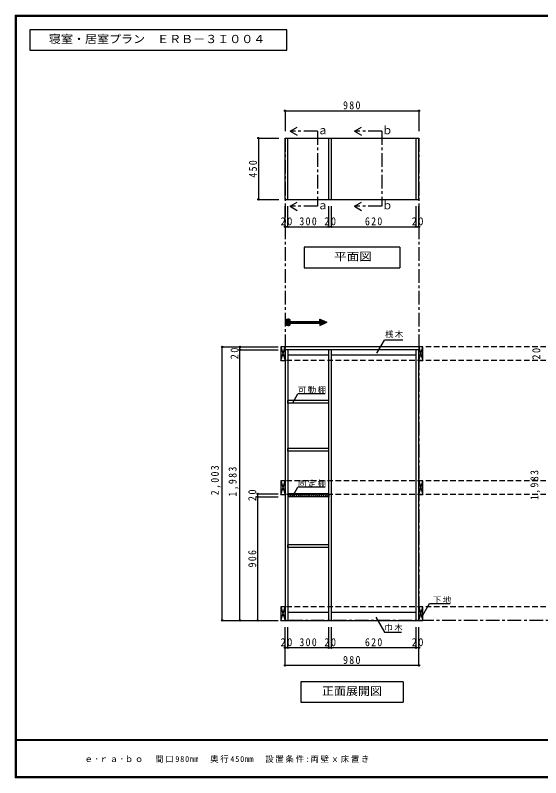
# Model space of a CAD drawing. Units: millimetres at full size, sheet at 1:20. Extents: x -3922 to 3878, y -2932 to 2722.
# Drawn here: x -3922 to -74, y -2864 to 2722 of the extents above; entities that cross this region are included whole.
import ezdxf
from ezdxf.enums import TextEntityAlignment as Align

# ---------------------------------------------------------------- set-up
doc = ezdxf.new("R2010")
doc.units = ezdxf.units.MM
doc.header["$LTSCALE"] = 20
doc.header["$PDMODE"] = 32
doc.header["$PDSIZE"] = 10
doc.linetypes.add('CHAIN1', pattern=[8, 5, -1, 1, -1])
doc.linetypes.add('DASHED2', pattern=[3, 2, -1])
for name, color, linetype in [('0-2_本体', 2, 'Continuous'), ('0-3_固定棚', 3, 'Continuous'), ('0-4_可動棚', 3, 'Continuous'), ('0-7_桟木・巾木', 2, 'Continuous'), ('0-8_引き出し', 3, 'Continuous'), ('0-A_文字', 7, 'Continuous'), ('0-B_寸法', 7, 'Continuous'), ('0-C_ハッチ', 4, 'Continuous'), ('F-1_枠', 6, 'Continuous'), ('F-A_文字', 7, 'Continuous')]:
    doc.layers.add(name, color=color, linetype=linetype)
doc.styles.add('ＭＳ ゴシック', font='')
doc.styles.get('ＭＳ ゴシック').set_extended_font_data('MS Gothic')

msp = doc.modelspace()

# ---------------------------------------------------------------- linework, layer by layer
at = {"layer": '0-2_本体'}
for p, q in [((-1946.53, 1822.73), (-1926.53, 1822.73)), ((-1946.53, 1372.73), (-1946.53, 1822.73)), ((-1926.53, 1372.73), (-1926.53, 1822.73)), ((-1606.53, 1372.73), (-1606.53, 1822.73)), ((-966.53, 1372.73), (-966.53, 1822.73)), ((-1946.53, 1372.73), (-1926.53, 1372.73)), ((-1626.53, 1372.73), (-1606.53, 1372.73)), ((-986.53, 1372.73), (-966.53, 1372.73))]:
    msp.add_line(p, q, dxfattribs=at)
at = {"layer": '0-2_本体', "color": 3}
for p, q in [((-1946.53, 1372.73), (-966.53, 1372.73)), ((-1946.53, 271.73), (-1946.53, 291.73)), ((-966.53, 291.73), (-1946.53, 291.73)), ((-966.53, 291.73), (-966.53, 271.73)), ((-1946.53, 271.73), (-1946.53, -1711.27)), ((-966.53, 271.73), (-1946.53, 271.73)), ((-1926.53, 271.73), (-1926.53, -1711.27)), ((-1626.53, -1711.27), (-1626.53, 271.73)), ((-1606.53, -1711.27), (-1606.53, 271.73)), ((-986.53, -1711.27), (-986.53, 271.73)), ((-966.53, -1711.27), (-966.53, 271.73)), ((-1946.53, -1711.27), (-966.53, -1711.27))]:
    msp.add_line(p, q, dxfattribs=at)
at = {"layer": '0-2_本体'}
for points in [[(-1626.53, 1372.73), (-1626.53, 1822.73), (-1606.53, 1822.73)], [(-986.53, 1372.73), (-986.53, 1822.73), (-966.53, 1822.73)]]:
    msp.add_lwpolyline(points, dxfattribs=at)
at = {"layer": '0-3_固定棚'}
for p, q in [((-1926.53, 1822.73), (-1626.53, 1822.73)), ((-1606.53, 1822.73), (-986.53, 1822.73)), ((-1926.53, -785.27), (-1926.53, -805.27)), ((-1626.53, -785.27), (-1926.53, -785.27)), ((-1626.53, -805.27), (-1926.53, -805.27)), ((-1626.53, -785.27), (-1626.53, -805.27))]:
    msp.add_line(p, q, dxfattribs=at)
at = {"layer": '0-4_可動棚'}
for p, q in [((-1627.53, -100.77), (-1925.53, -100.77)), ((-1925.53, -120.77), (-1925.53, -100.77)), ((-1627.53, -100.77), (-1627.53, -120.77)), ((-1627.53, -120.77), (-1925.53, -120.77)), ((-1627.53, -452.77), (-1925.53, -452.77)), ((-1925.53, -472.77), (-1925.53, -452.77)), ((-1627.53, -472.77), (-1925.53, -472.77)), ((-1627.53, -452.77), (-1627.53, -472.77)), ((-1627.53, -1156.77), (-1925.53, -1156.77)), ((-1925.53, -1176.77), (-1925.53, -1156.77)), ((-1627.53, -1156.77), (-1627.53, -1176.77)), ((-1627.53, -1176.77), (-1925.53, -1176.77))]:
    msp.add_line(p, q, dxfattribs=at)
at = {"layer": '0-7_桟木・巾木', "color": 7}
for p, q in [((-1626.53, 231.73), (-1926.53, 231.73)), ((-986.53, 231.73), (-1606.53, 231.73)), ((-1926.53, -1651.27), (-1626.53, -1651.27)), ((-1606.53, -1651.27), (-986.53, -1651.27))]:
    msp.add_line(p, q, dxfattribs=at)
at = {"layer": '0-8_引き出し', "color": 7}
for p, q in [((-1976.53, 291.73), (-1946.53, 191.73)), ((-1976.53, 191.73), (-1946.53, 291.73)), ((-966.53, 291.73), (-936.53, 191.73)), ((-966.53, 191.73), (-936.53, 291.73)), ((-1976.53, -688.27), (-1946.53, -788.27)), ((-1976.53, -788.27), (-1946.53, -688.27)), ((-966.53, -688.27), (-936.53, -788.27)), ((-966.53, -788.27), (-936.53, -688.27)), ((-1976.53, -1611.27), (-1946.53, -1711.27)), ((-1976.53, -1711.27), (-1946.53, -1611.27)), ((-966.53, -1611.27), (-936.53, -1711.27)), ((-966.53, -1711.27), (-936.53, -1611.27))]:
    msp.add_line(p, q, dxfattribs=at)
at = {"layer": '0-8_引き出し'}
for points in [[(-1946.53, 191.73), (-1946.53, 291.73), (-1976.53, 291.73), (-1976.53, 191.73)], [(-936.53, 191.73), (-936.53, 291.73), (-966.53, 291.73), (-966.53, 191.73)], [(-1946.53, -788.27), (-1946.53, -688.27), (-1976.53, -688.27), (-1976.53, -788.27)], [(-936.53, -788.27), (-936.53, -688.27), (-966.53, -688.27), (-966.53, -788.27)], [(-1946.53, -1711.27), (-1946.53, -1611.27), (-1976.53, -1611.27), (-1976.53, -1711.27)], [(-936.53, -1711.27), (-936.53, -1611.27), (-966.53, -1611.27), (-966.53, -1711.27)]]:
    msp.add_lwpolyline(points, close=True, dxfattribs=at)
at = {"layer": '0-A_文字'}
for p, q in [((-3815.36, 2615.63), (-3815.36, 2465.63)), ((-1933.23, 2615.63), (-3815.36, 2615.63)), ((-1933.23, 2465.63), (-1933.23, 2615.63)), ((-3815.36, 2465.63), (-1933.23, 2465.63)), ((-1909.83, 1872.73), (-1857.87, 1902.73)), ((-1437.87, 1872.73), (-1385.9, 1902.73)), ((-1909.83, 1872.73), (-1857.87, 1842.73)), ((-1437.87, 1872.73), (-1385.9, 1842.73)), ((-1909.83, 1322.73), (-1857.87, 1352.73)), ((-1437.87, 1322.73), (-1385.9, 1352.73)), ((-1909.83, 1322.73), (-1857.87, 1292.73)), ((-1437.87, 1322.73), (-1385.9, 1292.73)), ((-1105.93, 1022.73), (-1806.93, 1022.73)), ((-1105.93, 1022.73), (-1105.93, 872.73)), ((-1946.53, 472.25), (-1922.57, 496.2)), ((-1946.39, 475.22), (-1925.54, 496.06)), ((-1946.34, 469.61), (-1919.93, 496.02)), ((-1945.91, 467.21), (-1917.53, 495.58)), ((-1945.73, 478.71), (-1929.03, 495.4)), ((-1945.28, 465.01), (-1915.34, 494.96)), ((-1944.48, 462.98), (-1913.3, 494.16)), ((-1943.97, 483.29), (-1933.62, 493.65)), ((-1943.54, 461.09), (-1911.42, 493.22)), ((-1942.46, 459.34), (-1911.12, 490.69)), ((-1941.26, 457.72), (-1911.12, 487.86)), ((-1939.93, 456.22), (-1911.12, 485.03)), ((-1938.48, 454.84), (-1911.12, 482.21)), ((-1936.91, 453.58), (-1911.12, 479.38)), ((-1935.22, 452.44), (-1909.17, 478.49)), ((-1933.4, 451.44), (-1906.34, 478.49)), ((-1931.43, 450.57), (-1903.51, 478.49)), ((-1929.31, 449.87), (-1900.68, 478.49)), ((-1927.01, 449.34), (-1911.12, 465.23)), ((-1924.48, 449.04), (-1911.12, 462.41)), ((-1921.67, 449.02), (-1911.12, 459.58)), ((-1918.45, 449.41), (-1911.12, 456.75)), ((-1914.5, 450.54), (-1911.12, 453.92)), ((-1911.12, 466.7), (-1911.12, 452.15)), ((-1911.12, 466.7), (-1690.63, 466.7)), ((-1909.65, 466.7), (-1897.86, 478.49)), ((-1906.82, 466.7), (-1895.03, 478.49)), ((-1903.99, 466.7), (-1892.2, 478.49)), ((-1901.17, 466.7), (-1889.37, 478.49)), ((-1898.34, 466.7), (-1886.54, 478.49)), ((-1895.51, 466.7), (-1883.71, 478.49)), ((-1892.68, 466.7), (-1880.89, 478.49)), ((-1889.85, 466.7), (-1878.06, 478.49)), ((-1887.02, 466.7), (-1875.23, 478.49)), ((-1884.19, 466.7), (-1872.4, 478.49)), ((-1881.37, 466.7), (-1869.57, 478.49)), ((-1878.54, 466.7), (-1866.74, 478.49)), ((-1875.71, 466.7), (-1863.92, 478.49)), ((-1872.88, 466.7), (-1861.09, 478.49)), ((-1870.05, 466.7), (-1858.26, 478.49)), ((-1867.22, 466.7), (-1855.43, 478.49)), ((-1864.4, 466.7), (-1852.6, 478.49)), ((-1861.57, 466.7), (-1849.77, 478.49)), ((-1858.74, 466.7), (-1846.94, 478.49)), ((-1855.91, 466.7), (-1844.12, 478.49)), ((-1853.08, 466.7), (-1841.29, 478.49)), ((-1850.25, 466.7), (-1838.46, 478.49)), ((-1847.42, 466.7), (-1835.63, 478.49)), ((-1844.6, 466.7), (-1832.8, 478.49)), ((-1841.77, 466.7), (-1829.97, 478.49)), ((-1838.94, 466.7), (-1827.15, 478.49)), ((-1836.11, 466.7), (-1824.32, 478.49)), ((-1833.28, 466.7), (-1821.49, 478.49)), ((-1830.45, 466.7), (-1818.66, 478.49)), ((-1827.63, 466.7), (-1815.83, 478.49)), ((-1824.8, 466.7), (-1813, 478.49)), ((-1821.97, 466.7), (-1810.18, 478.49)), ((-1819.14, 466.7), (-1807.35, 478.49)), ((-1816.31, 466.7), (-1804.52, 478.49)), ((-1813.48, 466.7), (-1801.69, 478.49)), ((-1810.66, 466.7), (-1798.86, 478.49)), ((-1807.83, 466.7), (-1796.03, 478.49)), ((-1805, 466.7), (-1793.2, 478.49)), ((-1802.17, 466.7), (-1790.38, 478.49)), ((-1799.34, 466.7), (-1787.55, 478.49)), ((-1796.51, 466.7), (-1784.72, 478.49)), ((-1793.68, 466.7), (-1781.89, 478.49)), ((-1790.86, 466.7), (-1779.06, 478.49)), ((-1788.03, 466.7), (-1776.23, 478.49)), ((-1785.2, 466.7), (-1773.41, 478.49)), ((-1782.37, 466.7), (-1770.58, 478.49)), ((-1779.54, 466.7), (-1767.75, 478.49)), ((-1776.71, 466.7), (-1764.92, 478.49)), ((-1773.89, 466.7), (-1762.09, 478.49)), ((-1771.06, 466.7), (-1759.26, 478.49)), ((-1768.23, 466.7), (-1756.44, 478.49)), ((-1765.4, 466.7), (-1753.61, 478.49)), ((-1762.57, 466.7), (-1750.78, 478.49)), ((-1759.74, 466.7), (-1747.95, 478.49)), ((-1756.92, 466.7), (-1745.12, 478.49)), ((-1754.09, 466.7), (-1742.29, 478.49)), ((-1751.26, 466.7), (-1739.46, 478.49)), ((-1748.43, 466.7), (-1736.64, 478.49)), ((-1745.6, 466.7), (-1733.81, 478.49)), ((-1742.77, 466.7), (-1730.98, 478.49)), ((-1739.94, 466.7), (-1728.15, 478.49)), ((-1737.12, 466.7), (-1725.32, 478.49)), ((-1734.29, 466.7), (-1722.49, 478.49)), ((-1731.46, 466.7), (-1719.67, 478.49)), ((-1728.63, 466.7), (-1716.84, 478.49)), ((-1725.8, 466.7), (-1714.01, 478.49)), ((-1722.97, 466.7), (-1711.18, 478.49)), ((-1720.15, 466.7), (-1708.35, 478.49)), ((-1717.32, 466.7), (-1705.52, 478.49)), ((-1714.49, 466.7), (-1702.7, 478.49)), ((-1711.66, 466.7), (-1699.87, 478.49)), ((-1708.83, 466.7), (-1697.04, 478.49)), ((-1706, 466.7), (-1694.21, 478.49)), ((-1703.18, 466.7), (-1691.38, 478.49)), ((-1700.35, 466.7), (-1677.12, 489.93)), ((-1697.52, 466.7), (-1675.19, 489.03)), ((-1694.69, 466.7), (-1673.25, 488.13)), ((-1691.86, 466.7), (-1671.32, 487.24)), ((-1690.63, 496.21), (-1639.81, 472.6)), ((-1690.63, 478.49), (-1690.63, 496.21)), ((-1690.63, 493.39), (-1688.7, 495.31)), ((-1690.63, 490.56), (-1686.77, 494.42)), ((-1690.63, 487.73), (-1684.84, 493.52)), ((-1690.63, 484.9), (-1682.91, 492.62)), ((-1690.63, 482.07), (-1680.98, 491.72)), ((-1690.63, 479.24), (-1679.05, 490.83)), ((-1690.63, 465.1), (-1669.39, 486.34)), ((-1690.63, 462.27), (-1667.46, 485.44)), ((-1690.63, 459.45), (-1665.53, 484.55)), ((-1690.63, 456.62), (-1663.6, 483.65)), ((-1690.63, 453.79), (-1661.67, 482.75)), ((-1690.63, 450.96), (-1659.74, 481.85)), ((-1690.63, 448.99), (-1639.81, 472.6)), ((-1690.63, 466.7), (-1690.63, 448.99)), ((-1689.04, 449.73), (-1657.81, 480.96)), ((-1683.75, 452.18), (-1655.87, 480.06)), ((-1678.47, 454.64), (-1653.94, 479.16)), ((-1673.19, 457.09), (-1652.01, 478.26)), ((-1667.9, 459.54), (-1650.08, 477.37)), ((-1662.62, 462), (-1648.15, 476.47)), ((-1657.34, 464.45), (-1646.22, 475.57)), ((-1652.06, 466.91), (-1644.29, 474.68)), ((-1646.77, 469.36), (-1642.36, 473.78)), ((-1641.49, 471.82), (-1640.42, 472.88)), ((-1887.28, -111.83), (-1852.26, -51.18)), ((-1652.26, -51.18), (-1852.26, -51.18)), ((-1887.28, -796.33), (-1852.26, -735.68)), ((-1652.26, -735.68), (-1852.26, -735.68)), ((-936.53, -1672.95), (-887.76, -1588.48)), ((-887.76, -1588.48), (-737.23, -1588.48)), ((-1282.8, -1687.03), (-1218.58, -1798.25)), ((-1218.58, -1798.25), (-1094.82, -1798.25)), ((-1081.53, -2161.27), (-1081.53, -2311.27)), ((-1831.53, -2311.27), (-1081.53, -2311.27))]:
    msp.add_line(p, q, dxfattribs=at)
at = {"layer": '0-A_文字', "linetype": 'CHAIN1'}
for p, q in [((-1709.83, 1872.73), (-1909.83, 1872.73)), ((-1709.83, 1872.73), (-1709.83, 1322.73)), ((-1237.87, 1872.73), (-1437.87, 1872.73)), ((-1237.87, 1872.73), (-1237.87, 1322.73)), ((-1946.53, 1822.73), (-1946.53, -1711.27)), ((-966.53, 1822.73), (-966.53, -1711.27)), ((-1709.83, 1322.73), (-1909.83, 1322.73)), ((-1237.87, 1322.73), (-1437.87, 1322.73)), ((1703.47, -1711.27), (-1946.53, -1711.27))]:
    msp.add_line(p, q, dxfattribs=at)
at = {"layer": '0-A_文字'}
for points in [[(-1806.93, 1022.73), (-1806.93, 872.73), (-1105.93, 872.73)], [(-1911.12, 493.04), (-1911.12, 478.49), (-1690.63, 478.49)], [(-1081.53, -2161.27), (-1831.53, -2161.27), (-1831.53, -2311.27)]]:
    msp.add_lwpolyline(points, dxfattribs=at)
msp.add_arc((-1922.92, 472.6), 23.61, 60, 300, dxfattribs=at)
at = {"layer": '0-B_寸法', "color": 4}
for p, q in [((-1946.53, 2022.73), (-1946.53, 1872.73)), ((-1946.53, 2022.73), (-966.53, 2022.73)), ((-966.53, 2022.73), (-966.53, 1872.73)), ((-2141.53, 1822.73), (-1991.53, 1822.73)), ((-2141.53, 1822.73), (-2141.53, 1372.73)), ((-2141.53, 1372.73), (-1991.53, 1372.73)), ((-1946.53, 1172.73), (-1946.53, 1322.73)), ((-1926.53, 1172.73), (-1926.53, 1322.73)), ((-1626.53, 1172.73), (-1626.53, 1322.73)), ((-1606.53, 1172.73), (-1606.53, 1322.73)), ((-986.53, 1172.73), (-986.53, 1322.73)), ((-966.53, 1172.73), (-966.53, 1322.73)), ((-1946.53, 1172.73), (-1926.53, 1172.73)), ((-1926.53, 1172.73), (-1626.53, 1172.73)), ((-1626.53, 1172.73), (-1606.53, 1172.73)), ((-1606.53, 1172.73), (-986.53, 1172.73)), ((-986.53, 1172.73), (-966.53, 1172.73)), ((-2406.53, 291.73), (-1996.53, 291.73)), ((-2406.53, -1711.27), (-2406.53, 291.73)), ((-2276.53, 271.73), (-2276.53, 291.73)), ((-2276.53, 291.73), (-2146.53, 291.73)), ((-2276.53, 271.73), (-1996.53, 271.73)), ((-2276.53, -1711.27), (-2276.53, 271.73)), ((-2146.53, -805.27), (-2146.53, -785.27)), ((-2146.53, -785.27), (-1996.53, -785.27)), ((-2146.53, -1711.27), (-2146.53, -805.27)), ((-2146.53, -805.27), (-1996.53, -805.27)), ((-2406.53, -1711.27), (-1996.53, -1711.27)), ((-2276.53, -1711.27), (-2146.53, -1711.27)), ((-2146.53, -1711.27), (-1996.53, -1711.27)), ((-1946.53, -1911.27), (-1946.53, -1761.27)), ((-1926.53, -1911.27), (-1926.53, -1761.27)), ((-1626.53, -1911.27), (-1626.53, -1761.27)), ((-1606.53, -1911.27), (-1606.53, -1761.27)), ((-986.53, -1911.27), (-986.53, -1761.27)), ((-966.53, -1911.27), (-966.53, -1761.27)), ((-1946.53, -1911.27), (-1926.53, -1911.27)), ((-1946.53, -2041.27), (-1946.53, -1911.27)), ((-1926.53, -1911.27), (-1626.53, -1911.27)), ((-1626.53, -1911.27), (-1606.53, -1911.27)), ((-1606.53, -1911.27), (-986.53, -1911.27)), ((-986.53, -1911.27), (-966.53, -1911.27)), ((-966.53, -2041.27), (-966.53, -1911.27)), ((-966.53, -2041.27), (-1946.53, -2041.27))]:
    msp.add_line(p, q, dxfattribs=at)
at = {"layer": '0-B_寸法'}
for p in [(-1273.41, 246.66), (-1084, 341.62)]:
    msp.add_line(p, (-1218.58, 341.62), dxfattribs=at)
at = {"layer": '0-B_寸法', "color": 4, "linetype": 'DASHED2'}
for p, q in [((1703.47, 291.73), (-1946.53, 291.73)), ((1703.47, 191.73), (-1946.53, 191.73)), ((1703.47, -688.27), (-1946.53, -688.27)), ((1703.47, -788.27), (-1946.53, -788.27)), ((1703.47, -1611.27), (-1946.53, -1611.27))]:
    msp.add_line(p, q, dxfattribs=at)
at = {"layer": '0-B_寸法'}
for p in [(-1946.53, 2022.73), (-966.53, 2022.73), (-2141.53, 1822.73), (-2141.53, 1372.73), (-1946.53, 1172.73), (-1926.53, 1172.73), (-1626.53, 1172.73), (-1606.53, 1172.73), (-986.53, 1172.73), (-966.53, 1172.73), (-2406.53, 291.73), (-2276.53, 291.73), (-2276.53, 271.73), (-2146.53, -785.27), (-2146.53, -805.27), (-2406.53, -1711.27), (-2276.53, -1711.27), (-2146.53, -1711.27), (-1946.53, -1911.27), (-1926.53, -1911.27), (-1626.53, -1911.27), (-1606.53, -1911.27), (-986.53, -1911.27), (-966.53, -1911.27), (-1946.53, -2041.27), (-966.53, -2041.27)]:
    msp.add_point(p, dxfattribs=at)
at = {"layer": '0-C_ハッチ'}
for p, q in [((-1926.53, -788.14), (-1923.66, -785.27)), ((-1926.53, -802.28), (-1909.52, -785.27)), ((-1915.38, -805.27), (-1895.38, -785.27)), ((-1901.23, -805.27), (-1881.23, -785.27)), ((-1887.09, -805.27), (-1867.09, -785.27)), ((-1872.95, -805.27), (-1852.95, -785.27)), ((-1858.81, -805.27), (-1838.81, -785.27)), ((-1844.67, -805.27), (-1824.67, -785.27)), ((-1830.52, -805.27), (-1810.52, -785.27)), ((-1816.38, -805.27), (-1796.38, -785.27)), ((-1802.24, -805.27), (-1782.24, -785.27)), ((-1788.1, -805.27), (-1768.1, -785.27)), ((-1773.96, -805.27), (-1753.96, -785.27)), ((-1759.81, -805.27), (-1739.81, -785.27)), ((-1745.67, -805.27), (-1725.67, -785.27)), ((-1731.53, -805.27), (-1711.53, -785.27)), ((-1717.39, -805.27), (-1697.39, -785.27)), ((-1703.25, -805.27), (-1683.25, -785.27)), ((-1689.1, -805.27), (-1669.1, -785.27)), ((-1674.96, -805.27), (-1654.96, -785.27)), ((-1660.82, -805.27), (-1640.82, -785.27)), ((-1646.68, -805.27), (-1626.68, -785.27)), ((-1632.53, -805.27), (-1626.53, -799.26))]:
    msp.add_line(p, q, dxfattribs=at)
at = {"layer": 'F-1_枠'}
for p, q in [((-3922.03, 2722.29), (-3922.03, -2864.37)), ((-3922.03, 2722.29), (3877.97, 2722.29)), ((-3922.03, 2718.96), (3877.97, 2718.96)), ((-3922.03, 2715.63), (3877.97, 2715.63)), ((-3918.7, 2722.29), (-3918.7, -2864.37)), ((-3915.36, 2722.29), (-3915.36, -2864.37)), ((3877.97, -2587.71), (-3922.03, -2587.71)), ((3877.97, -2591.04), (-3922.03, -2591.04)), ((3877.97, -2857.71), (-3922.03, -2857.71)), ((3877.97, -2861.04), (-3922.03, -2861.04)), ((3877.97, -2864.37), (-3922.03, -2864.37))]:
    msp.add_line(p, q, dxfattribs=at)

# ---------------------------------------------------------------- texts
at = {"layer": '0-A_文字', "style": 'ＭＳ ゴシック'}
for s, width, p in [('寝室・居室プラン\u3000ＥＲＢ－３Ｉ００４', 1.1, (-3675.36, 2500.63)), ('平面図', 1.15, (-1586.93, 907.73)), ('正面展開図', 1.1, (-1676.53, -2276.27))]:
    msp.add_text(s, height=58.65, dxfattribs=dict(at, width=width)).set_placement(p, align=Align.BOTTOM_LEFT)
for s, p in [('ｂ', (-1237.87, 1832.73)), ('ａ', (-1709.83, 1832.73)), ('ａ', (-1709.83, 1282.73)), ('ｂ', (-1237.87, 1282.73))]:
    msp.add_text(s, height=58.65, dxfattribs=at).set_placement(p, align=Align.BOTTOM_LEFT)
at = {"layer": '0-A_文字', "char_height": 43.99, "attachment_point": 7, "style": 'ＭＳ ゴシック'}
for s, insert in [('\\T1.17;可動棚', (-1852.26, -51.18)), ('\\T1.17;固定棚', (-1852.26, -735.68)), ('\\T1.17;下地', (-863.26, -1588.48)), ('\\T1.17;巾木', (-1218.58, -1791.14))]:
    msp.add_mtext(s, dxfattribs=dict(at, insert=insert))
at = {"layer": '0-B_寸法', "attachment_point": 7, "style": 'ＭＳ ゴシック'}
for s, insert, char_height in [('\\T1.27;\\W0.9;980', (-1521.53, 2032.73), 58.65), ('\\T1.27;\\W0.95;20', (-1979.03, 1182.73), 58.65), ('\\T1.27;\\W0.9;300', (-1841.53, 1182.73), 58.65), ('\\T1.27;\\W0.95;20', (-1659.03, 1182.73), 58.65), ('\\T1.27;\\W0.9;620', (-1361.53, 1182.73), 58.65), ('\\T1.27;\\W0.95;20', (-1019.03, 1182.73), 58.65), ('\\T1.17;桟木', (-1214, 358.08), 43.99), ('\\T1.27;\\W0.95;20', (-1979.03, -1901.27), 58.65), ('\\T1.27;\\W0.9;300', (-1841.53, -1901.27), 58.65), ('\\T1.27;\\W0.95;20', (-1659.03, -1901.27), 58.65), ('\\T1.27;\\W0.9;620', (-1361.53, -1901.27), 58.65), ('\\T1.27;\\W0.95;20', (-1019.03, -1901.27), 58.65), ('\\T1.27;\\W0.9;980', (-1521.53, -2031.27), 58.65)]:
    msp.add_mtext(s, dxfattribs=dict(at, insert=insert, char_height=char_height))
at = {"layer": '0-B_寸法', "char_height": 58.65, "attachment_point": 7, "rotation": 90, "style": 'ＭＳ ゴシック'}
for s, insert in [('\\T1.27;\\W0.9;450', (-2151.53, 1532.73)), ('\\T1.27;\\W0.95;20', (-2286.53, 201.26)), ('\\T1.27;\\W0.95;20', (-76.53, 199.14)), ('\\T1.28;\\W0.9;2,003', (-2416.53, -794.77)), ('\\T1.28;\\W0.9;1,983', (-2286.53, -804.77)), ('\\T1.28;\\W0.9;1,983', (-76.53, -829.77)), ('\\T1.27;\\W0.95;20', (-2156.53, -837.77)), ('\\T1.27;\\W0.9;906', (-2156.53, -1323.27))]:
    msp.add_mtext(s, dxfattribs=dict(at, insert=insert))
at = {"layer": 'F-A_文字', "insert": (-3415.36, -2754.37), "char_height": 43.99, "attachment_point": 7, "style": 'ＭＳ ゴシック'}
msp.add_mtext('\\T1.2;ｅ･ｒａ･ｂｏ\u3000間口980㎜\u3000奥行450㎜\u3000設置条件:両壁ｘ床置き', dxfattribs=at)

doc.saveas('drawing.dxf')
